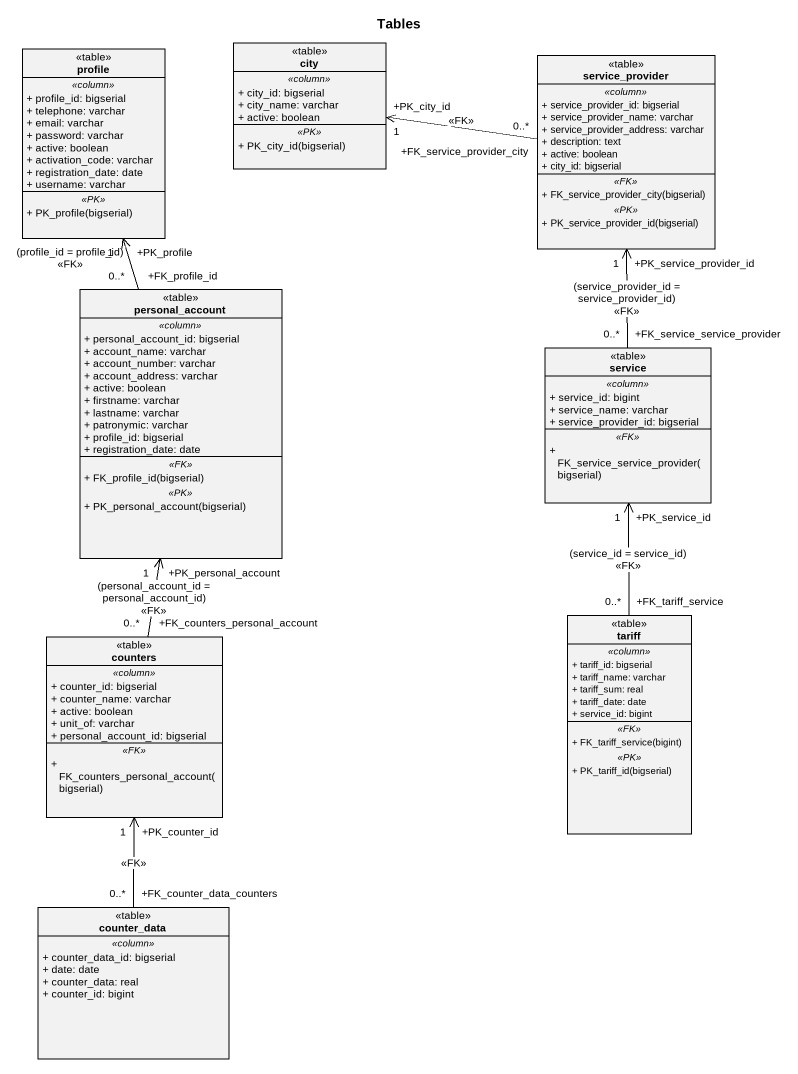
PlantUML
@startuml
title Tables
hide circle
hide empty members
skinparam classAttributeIconSize 0
class profile <<table>> {
  .. <<column>> ..
  + profile_id: bigserial
  + telephone: varchar
  + email: varchar
  + password: varchar
  + active: boolean
  + activation_code: varchar
  + registration_date: date
  + username: varchar
  .. <<PK>> ..
  + PK_profile(bigserial)
}
class city <<table>> {
  .. <<column>> ..
  + city_id: bigserial
  + city_name: varchar
  + active: boolean
  .. <<PK>> ..
  + PK_city_id(bigserial)
}
class service_provider <<table>> {
  .. <<column>> ..
  + service_provider_id: bigserial
  + service_provider_name: varchar
  + service_provider_address: varchar
  + description: text
  + active: boolean
  + city_id: bigserial
  .. <<FK>> ..
  + FK_service_provider_city(bigserial)
  .. <<PK>> ..
  + PK_service_provider_id(bigserial)
}
class personal_account <<table>> {
  .. <<column>> ..
  + personal_account_id: bigserial
  + account_name: varchar
  + account_number: varchar
  + account_address: varchar
  + active: boolean
  + firstname: varchar
  + lastname: varchar
  + patronymic: varchar
  + profile_id: bigserial
  + registration_date: date
  .. <<FK>> ..
  + FK_profile_id(bigserial)
  .. <<PK>> ..
  + PK_personal_account(bigserial)
}
class service <<table>> {
  .. <<column>> ..
  + service_id: bigint
  + service_name: varchar
  + service_provider_id: bigserial
  .. <<FK>> ..
  + FK_service_service_provider(bigserial)
}
class tariff <<table>> {
  .. <<column>> ..
  + tariff_id: bigserial
  + tariff_name: varchar
  + tariff_sum: real
  + tariff_date: date
  + service_id: bigint
  .. <<FK>> ..
  + FK_tariff_service(bigint)
  .. <<PK>> ..
  + PK_tariff_id(bigserial)
}
class counters <<table>> {
  .. <<column>> ..
  + counter_id: bigserial
  + counter_name: varchar
  + active: boolean
  + unit_of: varchar
  + personal_account_id: bigserial
  .. <<FK>> ..
  + FK_counters_personal_account(bigserial)
}
class counter_data <<table>> {
  .. <<column>> ..
  + counter_data_id: bigserial
  + date: date
  + counter_data: real
  + counter_id: bigint
}
service_provider "+FK_service_provider_city\n0..*" -left-> "+PK_city_id\n1" city : <<FK>>
personal_account "+FK_profile_id\n0..*" -up-> "+PK_profile\n1" profile : (profile_id = profile_id)\n<<FK>>
service "+FK_service_service_provider\n0..*" -up-> "+PK_service_provider_id\n1" service_provider : (service_provider_id = service_provider_id)\n<<FK>>
tariff "+FK_tariff_service\n0..*" -up-> "+PK_service_id\n1" service : (service_id = service_id)\n<<FK>>
counters "+FK_counters_personal_account\n0..*" -up-> "+PK_personal_account\n1" personal_account : (personal_account_id = personal_account_id)\n<<FK>>
counter_data "+FK_counter_data_counters\n0..*" -up-> "+PK_counter_id\n1" counters : <<FK>>
@enduml
